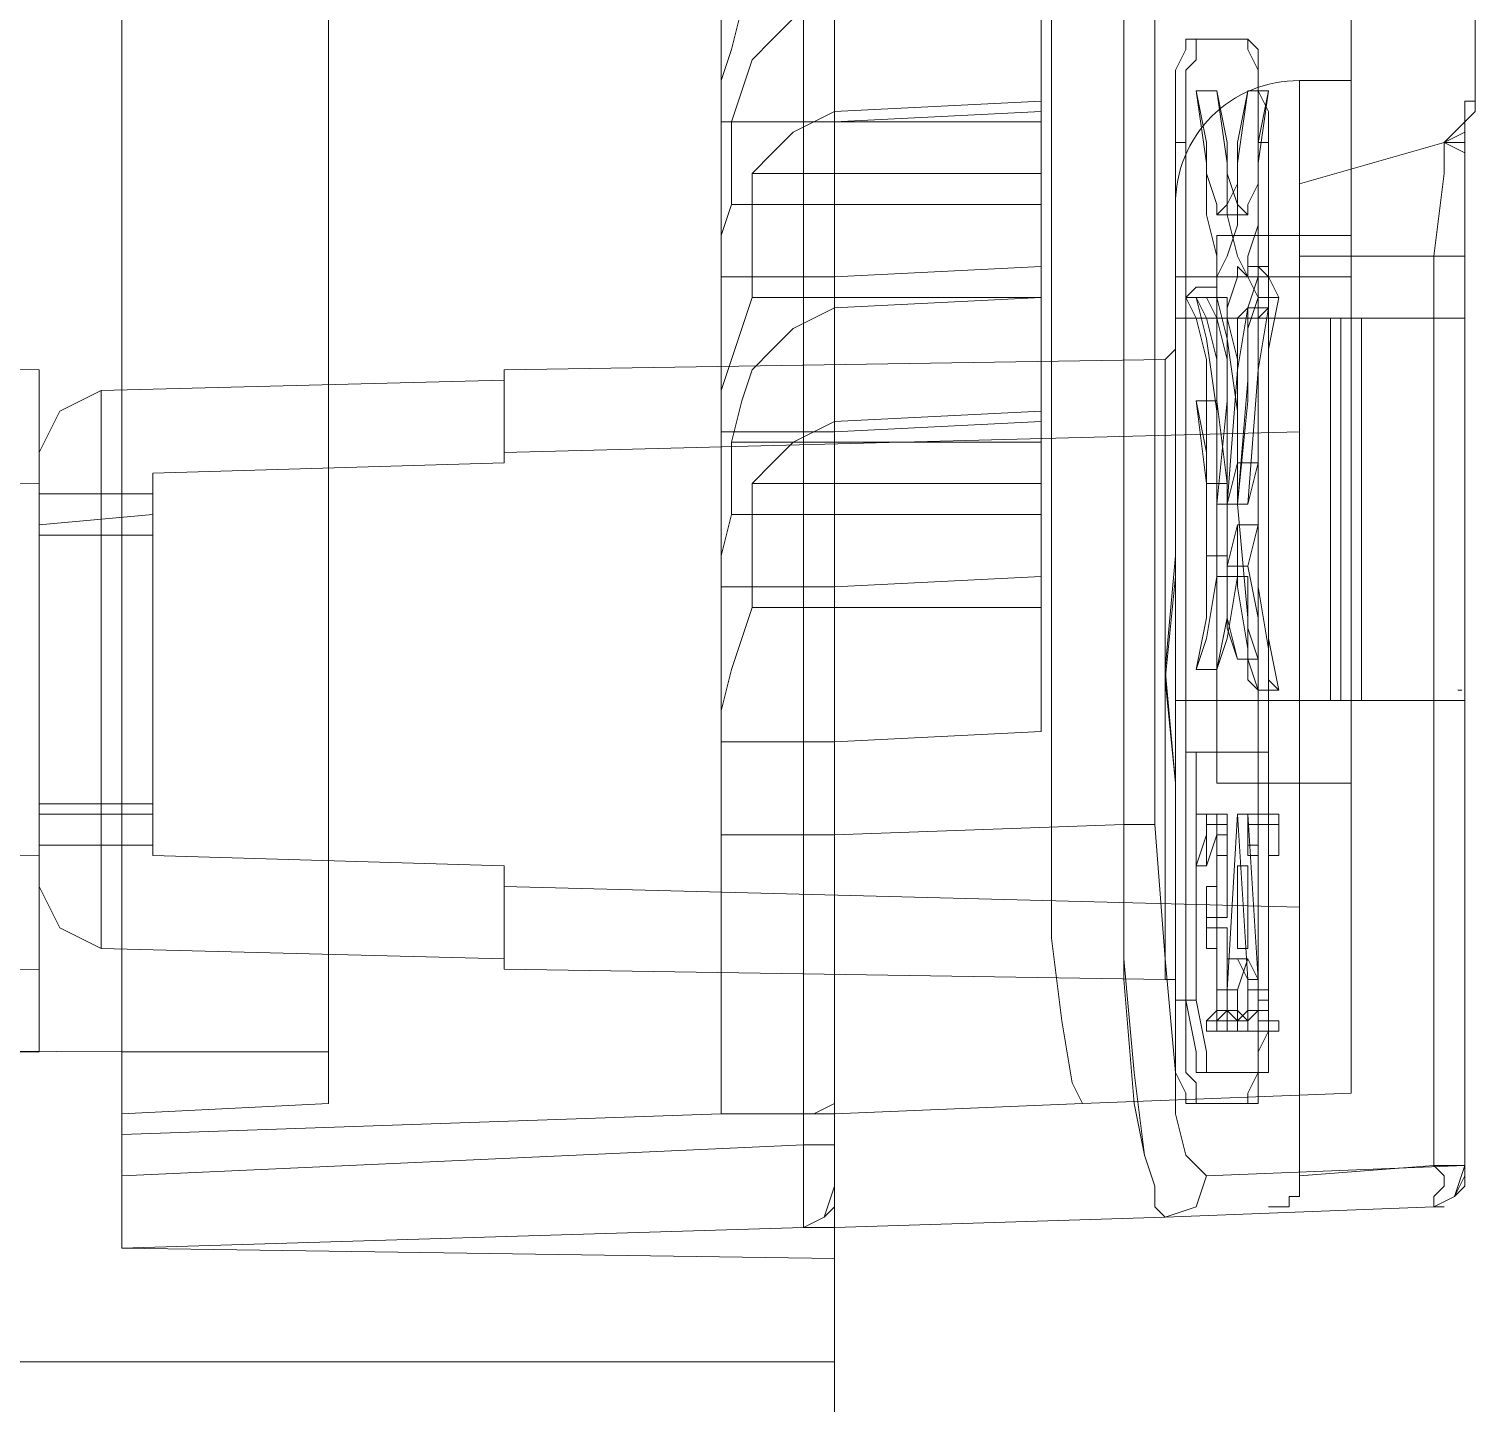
# Model space of a CAD drawing. Header units: millimetres. Extents: x 2788 to 2954, y 1337 to 1391.
# Drawn here: x 2903.5231 to 2903.6712, y 1350.3726 to 1350.5134 of the extents above; entities that cross this region are included whole.
import ezdxf

# ---------------------------------------------------------------- set-up
doc = ezdxf.new("R2010")
doc.units = ezdxf.units.MM
doc.layers.add('PDF_0', color=7, linetype='Continuous')

msp = doc.modelspace()

# ---------------------------------------------------------------- linework, layer by layer
at = {"layer": 'PDF_0', "lineweight": 15}
for points in [[(2902.927212377022, 1350.593847969757), (2902.927212377022, 1350.381115599757), (2902.927212377022, 1350.376882119757), (2902.949438147023, 1350.376882119757), (2902.949438147023, 1350.381115599757), (2902.949438147023, 1350.436150839757), (2903.522016317022, 1350.436150839757), (2903.522016317022, 1350.378998859757), (2903.522016317022, 1350.376882119757), (2903.605627547023, 1350.376882119757), (2903.605627547023, 1350.378998859757), (2903.605627547023, 1352.449170579757), (2903.605627547023, 1352.451287319757), (2903.522016317022, 1352.451287319757), (2903.522016317022, 1352.449170579757), (2903.522016317022, 1352.389901859757), (2902.949438147023, 1352.389901859757), (2902.949438147023, 1352.448112209757), (2902.949438147023, 1352.451287319757), (2902.927212377022, 1352.451287319757), (2902.927212377022, 1352.448112209757), (2902.927212377022, 1352.234321469757, 0.3159003159569899), (2902.918745417023, 1352.223208584757)], [(2902.918745417022, 1348.530555654757, 0.315900315948668), (2902.927212377022, 1348.519442769757), (2902.927212377022, 1348.305652029757), (2902.927212377022, 1348.302476919757), (2902.949438147023, 1348.302476919757), (2902.949438147023, 1348.305652029757), (2902.949438147023, 1348.361745639757), (2903.522016317022, 1348.361745639757), (2903.522016317022, 1348.303535289757), (2903.522016317022, 1348.302476919757), (2903.605627547023, 1348.302476919757), (2903.605627547023, 1348.303535289757), (2903.605627547023, 1350.374765379757), (2903.605627547023, 1350.376882119757), (2903.522016317022, 1350.376882119757), (2903.522016317022, 1350.374765379757), (2903.522016317022, 1350.315496659757), (2902.949438147023, 1350.315496659757), (2902.949438147023, 1350.372648639757), (2902.949438147023, 1350.376882119757), (2902.927212377022, 1350.376882119757), (2902.927212377022, 1350.372648639757), (2902.927212377022, 1350.159916269757, 0.3159003159497631), (2902.918745417022, 1350.148803384757)]]:
    msp.add_lwpolyline(points, format="xyb", dxfattribs=at)
for points in [[(2903.638437017023, 1352.314757589757), (2903.637378647023, 1352.314757589757), (2903.635261907023, 1352.314757589757), (2903.635261907023, 1350.431917359757), (2903.637378647023, 1350.431917359757), (2903.638437017023, 1350.431917359757)], [(2903.638437017023, 1352.314757589757), (2903.638437017023, 1350.431917359757), (2903.639495387023, 1350.418158549757), (2903.640553757023, 1350.406516479757), (2903.640553757023, 1350.402282999757), (2903.641612127023, 1350.398049519757), (2903.643728867023, 1350.395932779757), (2903.670188117023, 1350.396991149757), (2903.670188117023, 1350.444617799757), (2903.670188117023, 1350.483777489757), (2903.670188117023, 1350.490127709757), (2903.670188117023, 1350.500711409757), (2903.670188117023, 1350.503886519757), (2903.670188117023, 1350.506003259757), (2903.670188117023, 1350.503886519757), (2903.670188117023, 1350.500711409757), (2903.670188117023, 1350.490127709757), (2903.670188117023, 1350.497536299757), (2903.670188117023, 1350.500711409757), (2903.670188117023, 1350.501769779757)], [(2903.670188117023, 1350.506003259757), (2903.671246487022, 1350.506003259757), (2903.671246487022, 1350.605490039757)], [(2903.605627547023, 1350.519762069757), (2903.626794947023, 1350.520820439757), (2903.626794947023, 1350.504944889757), (2903.605627547023, 1350.503886519757)], [(2903.670188117023, 1350.503886519757), (2903.671246487022, 1350.504944889757)], [(2903.605627547023, 1350.488010969757), (2903.626794947023, 1350.489069339757), (2903.626794947023, 1350.473193789757), (2903.605627547023, 1350.472135419757)], [(2903.626794947023, 1350.485894229757), (2903.605627547023, 1350.485894229757)], [(2903.670188117023, 1350.483777489757), (2903.670188117023, 1350.444617799757)], [(2903.605627547023, 1350.456259869757), (2903.626794947023, 1350.457318239757), (2903.626794947023, 1350.441442689757), (2903.605627547023, 1350.440384319757)], [(2903.626794947023, 1350.454143129757), (2903.605627547023, 1350.454143129757)], [(2903.605627547023, 1350.390640929757), (2903.639495387023, 1350.391699299757), (2903.642670497023, 1350.392757669757), (2903.643728867023, 1350.395932779757), (2903.642670497023, 1350.396991149757), (2903.641612127023, 1350.398049519757), (2903.640553757023, 1350.402282999757), (2903.640553757023, 1350.406516479757), (2903.639495387023, 1350.418158549757), (2903.638437017023, 1350.431917359757), (2903.637378647023, 1350.431917359757), (2903.635261907023, 1350.431917359757), (2903.635261907023, 1350.418158549757), (2903.636320277023, 1350.406516479757), (2903.637378647023, 1350.398049519757), (2903.638437017023, 1350.394874409757), (2903.638437017023, 1350.392757669757)], [(2903.639495387023, 1350.391699299757), (2903.638437017023, 1350.392757669757), (2903.638437017023, 1350.394874409757), (2903.637378647023, 1350.398049519757), (2903.636320277023, 1350.403341369757), (2903.635261907023, 1350.416041809757), (2903.635261907023, 1350.431917359757), (2903.605627547023, 1350.430858989757)], [(2903.643728867023, 1350.395932779757), (2903.642670497023, 1350.392757669757), (2903.639495387023, 1350.391699299757), (2903.667013007022, 1350.392757669757), (2903.669129747022, 1350.393816039757), (2903.670188117023, 1350.396991149757)], [(2903.670188117023, 1350.395932779757), (2903.669129747022, 1350.393816039757), (2903.667013007022, 1350.392757669757), (2903.668071377023, 1350.392757669757)], [(2903.670188117023, 1350.394874409757), (2903.669129747022, 1350.393816039757)]]:
    msp.add_lwpolyline(points, dxfattribs=at)
at = {"layer": 'PDF_0', "lineweight": 0}
for points in [[(2903.658546047022, 1350.508119999757), (2903.658546047022, 1350.864790689757)], [(2903.627853317023, 1350.819280779757), (2903.627853317023, 1350.431917359757), (2903.627853317023, 1350.420275289757), (2903.628911687023, 1350.411808329757), (2903.629970057023, 1350.405458109757), (2903.631028427023, 1350.403341369757), (2903.658546047022, 1350.404399739757), (2903.658546047022, 1350.436150839757), (2903.658546047022, 1350.444617799757), (2903.657487677023, 1350.444617799757), (2903.657487677023, 1350.483777489757), (2903.658546047022, 1350.483777489757), (2903.650079087023, 1350.483777489757), (2903.653254197023, 1350.483777489757), (2903.654312567023, 1350.483777489757), (2903.656429307022, 1350.483777489757), (2903.654312567023, 1350.483777489757), (2903.653254197023, 1350.483777489757), (2903.650079087023, 1350.483777489757), (2903.647962347023, 1350.483777489757), (2903.645845607023, 1350.483777489757), (2903.644787237023, 1350.483777489757), (2903.643728867023, 1350.483777489757), (2903.642670497023, 1350.483777489757), (2903.641612127023, 1350.483777489757), (2903.640553757023, 1350.483777489757), (2903.653254197023, 1350.483777489757), (2903.667013007022, 1350.483777489757), (2903.670188117023, 1350.483777489757), (2903.667013007022, 1350.483777489757), (2903.667013007022, 1350.490127709757), (2903.653254197023, 1350.490127709757)], [(2903.553767417023, 1350.803405229757), (2903.553767417023, 1350.440384319757), (2903.553767417023, 1350.403341369757), (2903.532600017023, 1350.402282999757)], [(2903.532600017023, 1350.620307219757), (2903.532600017023, 1350.388524189757)], [(2903.593985477023, 1350.576914049757), (2903.593985477023, 1350.402282999757), (2903.532600017023, 1350.400166259757)], [(2903.602452437023, 1350.572680569757), (2903.602452437023, 1350.399107889757), (2903.602452437023, 1350.392757669757), (2903.602452437023, 1350.391699299757), (2903.602452437023, 1350.390640929757), (2903.532600017023, 1350.388524189757), (2903.605627547023, 1350.387465819757)], [(2903.605627547023, 1350.503886519757), (2903.593985477023, 1350.503886519757), (2903.593985477023, 1350.508119999757), (2903.595043847023, 1350.511295109757), (2903.596102217023, 1350.515528589757), (2903.597160587023, 1350.518703699757), (2903.597160587023, 1350.530345769757), (2903.599277327023, 1350.532462509757), (2903.601394067023, 1350.534579249757), (2903.603510807023, 1350.535637619757), (2903.605627547023, 1350.536695989757), (2903.605627547023, 1350.516586959757), (2903.626794947023, 1350.517645329757), (2903.605627547023, 1350.516586959757), (2903.603510807023, 1350.516586959757), (2903.601394067023, 1350.514470219757), (2903.599277327023, 1350.512353479757), (2903.597160587023, 1350.510236739757), (2903.596102217023, 1350.507061629757), (2903.595043847023, 1350.503886519757), (2903.626794947023, 1350.503886519757), (2903.626794947023, 1350.504944889757)], [(2903.641612127023, 1350.403341369757), (2903.641612127023, 1350.404399739757), (2903.640553757023, 1350.406516479757), (2903.640553757023, 1350.413925069757), (2903.640553757023, 1350.406516479757), (2903.641612127023, 1350.404399739757), (2903.641612127023, 1350.403341369757), (2903.647962347023, 1350.403341369757), (2903.647962347023, 1350.404399739757), (2903.649020717023, 1350.406516479757), (2903.649020717023, 1350.413925069757), (2903.649020717023, 1350.501769779757), (2903.649020717023, 1350.509178369757), (2903.647962347023, 1350.511295109757), (2903.647962347023, 1350.512353479757), (2903.649020717023, 1350.511295109757), (2903.649020717023, 1350.510236739757), (2903.649020717023, 1350.509178369757), (2903.649020717023, 1350.508119999757), (2903.649020717023, 1350.507061629757), (2903.650079087023, 1350.504944889757), (2903.650079087023, 1350.503886519757), (2903.650079087023, 1350.501769779757)], [(2903.649020717023, 1350.406516479757), (2903.650079087023, 1350.406516479757), (2903.650079087023, 1350.408633219757), (2903.650079087023, 1350.413925069757), (2903.650079087023, 1350.501769779757), (2903.649020717023, 1350.501769779757), (2903.649020717023, 1350.509178369757), (2903.647962347023, 1350.511295109757), (2903.647962347023, 1350.512353479757), (2903.641612127023, 1350.512353479757), (2903.641612127023, 1350.511295109757), (2903.640553757023, 1350.509178369757), (2903.640553757023, 1350.501769779757), (2903.640553757023, 1350.509178369757), (2903.641612127023, 1350.511295109757), (2903.641612127023, 1350.512353479757)], [(2903.641612127023, 1350.501769779757), (2903.641612127023, 1350.503886519757), (2903.641612127023, 1350.506003259757), (2903.641612127023, 1350.507061629757), (2903.641612127023, 1350.509178369757), (2903.642670497023, 1350.510236739757), (2903.642670497023, 1350.511295109757), (2903.642670497023, 1350.512353479757), (2903.647962347023, 1350.512353479757)], [(2903.642670497023, 1350.512353479757), (2903.642670497023, 1350.512353479757)], [(2903.647962347023, 1350.512353479757), (2903.647962347023, 1350.512353479757)], [(2903.650079087023, 1350.436150839757), (2903.658546047022, 1350.436150839757), (2903.658546047022, 1350.488010969757), (2903.658546047022, 1350.494361189757), (2903.658546047022, 1350.488010969757), (2903.653254197023, 1350.488010969757), (2903.653254197023, 1350.492244449757), (2903.644787237023, 1350.492244449757), (2903.650079087023, 1350.492244449757), (2903.650079087023, 1350.483777489757), (2903.649020717023, 1350.483777489757), (2903.647962347023, 1350.483777489757), (2903.646903977023, 1350.483777489757), (2903.645845607023, 1350.483777489757), (2903.644787237023, 1350.483777489757), (2903.644787237023, 1350.492244449757), (2903.644787237023, 1350.483777489757), (2903.644787237023, 1350.492244449757), (2903.650079087023, 1350.492244449757), (2903.658546047022, 1350.492244449757), (2903.658546047022, 1350.498594669757), (2903.658546047022, 1350.503886519757), (2903.658546047022, 1350.507061629757), (2903.658546047022, 1350.508119999757), (2903.658546047022, 1350.506003259757)], [(2903.658546047022, 1350.483777489757), (2903.658546047022, 1350.492244449757), (2903.658546047022, 1350.498594669757), (2903.658546047022, 1350.503886519757), (2903.658546047022, 1350.507061629757), (2903.658546047022, 1350.508119999757), (2903.653254197023, 1350.508119999757), (2903.653254197023, 1350.492244449757), (2903.651137457023, 1350.492244449757)], [(2903.658546047022, 1350.508119999757), (2903.658546047022, 1350.508119999757)], [(2903.597160587023, 1350.498594669757), (2903.599277327023, 1350.500711409757), (2903.601394067023, 1350.502828149757), (2903.603510807023, 1350.503886519757), (2903.605627547023, 1350.504944889757), (2903.626794947023, 1350.506003259757)], [(2903.642670497023, 1350.507061629757), (2903.643728867023, 1350.499653039757), (2903.643728867023, 1350.494361189757), (2903.644787237023, 1350.490127709757), (2903.644787237023, 1350.488010969757), (2903.645845607023, 1350.490127709757), (2903.646903977023, 1350.493302819757), (2903.646903977023, 1350.499653039757), (2903.647962347023, 1350.507061629757)], [(2903.644787237023, 1350.507061629757), (2903.645845607023, 1350.499653039757), (2903.645845607023, 1350.494361189757), (2903.646903977023, 1350.490127709757), (2903.647962347023, 1350.488010969757), (2903.647962347023, 1350.490127709757), (2903.649020717023, 1350.493302819757), (2903.649020717023, 1350.499653039757), (2903.650079087023, 1350.507061629757)], [(2903.671246487022, 1350.504944889757), (2903.671246487022, 1350.506003259757)], [(2903.605627547023, 1350.504944889757), (2903.605627547023, 1350.484835859757), (2903.603510807023, 1350.483777489757), (2903.601394067023, 1350.482719119757), (2903.599277327023, 1350.480602379757), (2903.597160587023, 1350.478485639757), (2903.596102217023, 1350.475310529757), (2903.595043847023, 1350.471077049757), (2903.626794947023, 1350.471077049757), (2903.626794947023, 1350.473193789757)], [(2903.595043847023, 1350.503886519757), (2903.595043847023, 1350.495419559757), (2903.626794947023, 1350.495419559757)], [(2903.626794947023, 1350.489069339757), (2903.626794947023, 1350.495419559757), (2903.626794947023, 1350.503886519757)], [(2903.670188117023, 1350.501769779757), (2903.668071377023, 1350.501769779757), (2903.670188117023, 1350.503886519757)], [(2903.640553757023, 1350.454143129757), (2903.640553757023, 1350.501769779757), (2903.641612127023, 1350.501769779757), (2903.641612127023, 1350.413925069757), (2903.640553757023, 1350.413925069757), (2903.640553757023, 1350.441442689757)], [(2903.670188117023, 1350.490127709757), (2903.670188117023, 1350.498594669757), (2903.670188117023, 1350.500711409757), (2903.668071377023, 1350.501769779757), (2903.668071377023, 1350.500711409757), (2903.668071377023, 1350.498594669757), (2903.667013007022, 1350.490127709757), (2903.669129747022, 1350.490127709757), (2903.670188117023, 1350.490127709757), (2903.669129747022, 1350.490127709757), (2903.667013007022, 1350.490127709757), (2903.668071377023, 1350.498594669757), (2903.668071377023, 1350.500711409757), (2903.668071377023, 1350.501769779757), (2903.653254197023, 1350.497536299757), (2903.653254197023, 1350.490127709757), (2903.653254197023, 1350.483777489757), (2903.653254197023, 1350.444617799757), (2903.653254197023, 1350.395932779757), (2903.667013007022, 1350.396991149757), (2903.667013007022, 1350.444617799757)], [(2903.668071377023, 1350.501769779757), (2903.668071377023, 1350.501769779757)], [(2903.668071377023, 1350.501769779757), (2903.668071377023, 1350.501769779757)], [(2903.626794947023, 1350.498594669757), (2903.597160587023, 1350.498594669757), (2903.597160587023, 1350.485894229757), (2903.605627547023, 1350.485894229757)], [(2903.605627547023, 1350.488010969757), (2903.593985477023, 1350.488010969757), (2903.593985477023, 1350.492244449757), (2903.595043847023, 1350.495419559757)], [(2903.644787237023, 1350.494361189757), (2903.647962347023, 1350.494361189757)], [(2903.658546047022, 1350.492244449757), (2903.658546047022, 1350.492244449757)], [(2903.647962347023, 1350.458376609757), (2903.649020717023, 1350.462610089757), (2903.647962347023, 1350.458376609757), (2903.645845607023, 1350.458376609757), (2903.646903977023, 1350.462610089757), (2903.646903977023, 1350.456259869757), (2903.647962347023, 1350.449909649757), (2903.647962347023, 1350.446734539757), (2903.649020717023, 1350.445676169757), (2903.651137457023, 1350.445676169757), (2903.650079087023, 1350.450968019757), (2903.650079087023, 1350.460493349757), (2903.650079087023, 1350.450968019757), (2903.651137457023, 1350.445676169757), (2903.649020717023, 1350.445676169757), (2903.647962347023, 1350.448851279757), (2903.647962347023, 1350.453084759757), (2903.646903977023, 1350.464726829757), (2903.647962347023, 1350.477427269757), (2903.647962347023, 1350.482719119757), (2903.649020717023, 1350.485894229757), (2903.647962347023, 1350.488010969757), (2903.646903977023, 1350.489069339757), (2903.646903977023, 1350.488010969757), (2903.645845607023, 1350.484835859757), (2903.645845607023, 1350.475310529757), (2903.644787237023, 1350.464726829757), (2903.644787237023, 1350.474252159757), (2903.643728867023, 1350.481660749757), (2903.642670497023, 1350.485894229757), (2903.641612127023, 1350.485894229757)], [(2903.645845607023, 1350.466843569757), (2903.645845607023, 1350.479544009757), (2903.644787237023, 1350.483777489757), (2903.643728867023, 1350.485894229757), (2903.644787237023, 1350.485894229757), (2903.645845607023, 1350.481660749757), (2903.646903977023, 1350.474252159757), (2903.646903977023, 1350.464726829757), (2903.647962347023, 1350.475310529757), (2903.647962347023, 1350.484835859757), (2903.649020717023, 1350.488010969757), (2903.649020717023, 1350.489069339757), (2903.650079087023, 1350.488010969757), (2903.651137457023, 1350.485894229757)], [(2903.650079087023, 1350.489069339757), (2903.647962347023, 1350.489069339757)], [(2903.640553757023, 1350.488010969757), (2903.640553757023, 1350.483777489757), (2903.640553757023, 1350.444617799757), (2903.653254197023, 1350.444617799757), (2903.667013007022, 1350.444617799757), (2903.668071377023, 1350.444617799757), (2903.669129747022, 1350.444617799757), (2903.670188117023, 1350.444617799757), (2903.667013007022, 1350.444617799757), (2903.659604417023, 1350.444617799757), (2903.657487677023, 1350.444617799757)], [(2903.644787237023, 1350.486952599757), (2903.642670497023, 1350.486952599757), (2903.641612127023, 1350.485894229757), (2903.642670497023, 1350.483777489757), (2903.643728867023, 1350.479544009757), (2903.643728867023, 1350.466843569757)], [(2903.647962347023, 1350.488010969757), (2903.644787237023, 1350.488010969757), (2903.653254197023, 1350.488010969757), (2903.653254197023, 1350.436150839757), (2903.653254197023, 1350.404399739757)], [(2903.605627547023, 1350.472135419757), (2903.593985477023, 1350.472135419757), (2903.593985477023, 1350.476368899757), (2903.595043847023, 1350.479544009757), (2903.596102217023, 1350.482719119757), (2903.597160587023, 1350.485894229757)], [(2903.642670497023, 1350.475310529757), (2903.643728867023, 1350.470018679757), (2903.643728867023, 1350.466843569757), (2903.643728867023, 1350.479544009757), (2903.642670497023, 1350.483777489757), (2903.641612127023, 1350.485894229757), (2903.643728867023, 1350.485894229757), (2903.644787237023, 1350.483777489757), (2903.645845607023, 1350.479544009757), (2903.645845607023, 1350.466843569757), (2903.643728867023, 1350.466843569757), (2903.643728867023, 1350.470018679757), (2903.642670497023, 1350.475310529757), (2903.643728867023, 1350.466843569757), (2903.643728867023, 1350.459434979757), (2903.645845607023, 1350.459434979757), (2903.645845607023, 1350.466843569757), (2903.644787237023, 1350.475310529757), (2903.642670497023, 1350.475310529757), (2903.643728867023, 1350.466843569757), (2903.643728867023, 1350.459434979757), (2903.643728867023, 1350.453084759757), (2903.642670497023, 1350.447792909757), (2903.643728867023, 1350.450968019757), (2903.644787237023, 1350.457318239757), (2903.645845607023, 1350.457318239757)], [(2903.644787237023, 1350.485894229757), (2903.645845607023, 1350.485894229757), (2903.645845607023, 1350.483777489757), (2903.646903977023, 1350.479544009757), (2903.646903977023, 1350.464726829757), (2903.644787237023, 1350.464726829757), (2903.644787237023, 1350.479544009757), (2903.643728867023, 1350.483777489757), (2903.642670497023, 1350.485894229757)], [(2903.649020717023, 1350.462610089757), (2903.649020717023, 1350.456259869757), (2903.650079087023, 1350.449909649757), (2903.650079087023, 1350.446734539757), (2903.651137457023, 1350.445676169757), (2903.650079087023, 1350.446734539757), (2903.650079087023, 1350.449909649757), (2903.649020717023, 1350.456259869757), (2903.649020717023, 1350.462610089757), (2903.646903977023, 1350.462610089757), (2903.646903977023, 1350.456259869757), (2903.647962347023, 1350.449909649757), (2903.647962347023, 1350.446734539757), (2903.649020717023, 1350.445676169757), (2903.647962347023, 1350.448851279757), (2903.647962347023, 1350.453084759757), (2903.646903977023, 1350.464726829757), (2903.647962347023, 1350.477427269757), (2903.647962347023, 1350.482719119757), (2903.649020717023, 1350.485894229757)], [(2903.644787237023, 1350.483777489757), (2903.644787237023, 1350.483777489757)], [(2903.644787237023, 1350.483777489757), (2903.644787237023, 1350.483777489757)], [(2903.644787237023, 1350.483777489757), (2903.644787237023, 1350.483777489757)], [(2903.644787237023, 1350.483777489757), (2903.644787237023, 1350.444617799757)], [(2903.649020717023, 1350.468960309757), (2903.649020717023, 1350.478485639757), (2903.650079087023, 1350.484835859757), (2903.649020717023, 1350.483777489757), (2903.649020717023, 1350.478485639757), (2903.647962347023, 1350.464726829757), (2903.649020717023, 1350.478485639757), (2903.649020717023, 1350.483777489757), (2903.650079087023, 1350.484835859757), (2903.647962347023, 1350.484835859757), (2903.646903977023, 1350.478485639757), (2903.646903977023, 1350.468960309757), (2903.645845607023, 1350.464726829757), (2903.646903977023, 1350.478485639757), (2903.646903977023, 1350.483777489757), (2903.647962347023, 1350.484835859757), (2903.646903977023, 1350.483777489757), (2903.646903977023, 1350.478485639757), (2903.645845607023, 1350.464726829757)], [(2903.647962347023, 1350.484835859757), (2903.646903977023, 1350.478485639757), (2903.646903977023, 1350.468960309757)], [(2903.647962347023, 1350.464726829757), (2903.649020717023, 1350.468960309757), (2903.649020717023, 1350.478485639757), (2903.650079087023, 1350.484835859757)], [(2903.656429307022, 1350.444617799757), (2903.656429307022, 1350.483777489757)], [(2903.657487677023, 1350.483777489757), (2903.659604417023, 1350.483777489757), (2903.667013007022, 1350.483777489757), (2903.667013007022, 1350.444617799757), (2903.667013007022, 1350.483777489757)], [(2903.659604417023, 1350.483777489757), (2903.659604417023, 1350.483777489757)], [(2903.659604417023, 1350.483777489757), (2903.659604417023, 1350.483777489757)], [(2903.659604417023, 1350.483777489757), (2903.659604417023, 1350.444617799757)], [(2903.667013007022, 1350.483777489757), (2903.667013007022, 1350.483777489757)], [(2903.670188117023, 1350.483777489757), (2903.670188117023, 1350.444617799757)], [(2903.639495387023, 1350.479544009757), (2903.640553757023, 1350.480602379757), (2903.640553757023, 1350.481660749757)], [(2903.319867647023, 1350.480602379757), (2903.524133057022, 1350.478485639757), (2903.524133057022, 1350.417100179757), (2903.319867647023, 1350.416041809757)], [(2903.524133057022, 1350.470018679757), (2903.526249797023, 1350.474252159757), (2903.530483277023, 1350.476368899757), (2903.571759707022, 1350.477427269757), (2903.571759707022, 1350.478485639757), (2903.639495387023, 1350.479544009757), (2903.639495387023, 1350.416041809757), (2903.571759707022, 1350.417100179757)], [(2903.571759707022, 1350.477427269757), (2903.571759707022, 1350.478485639757), (2903.571759707022, 1350.477427269757)], [(2903.535775127023, 1350.467901939757), (2903.571759707022, 1350.468960309757), (2903.535775127023, 1350.467901939757), (2903.535775127023, 1350.428742249757), (2903.571759707022, 1350.427683879757), (2903.571759707022, 1350.425567139757), (2903.653254197023, 1350.423450399757), (2903.653254197023, 1350.472135419757), (2903.571759707022, 1350.470018679757), (2903.571759707022, 1350.468960309757), (2903.571759707022, 1350.477427269757), (2903.530483277023, 1350.476368899757)], [(2903.644787237023, 1350.475310529757), (2903.645845607023, 1350.466843569757), (2903.645845607023, 1350.459434979757), (2903.645845607023, 1350.453084759757), (2903.644787237023, 1350.447792909757), (2903.645845607023, 1350.450968019757), (2903.646903977023, 1350.457318239757), (2903.644787237023, 1350.457318239757), (2903.645845607023, 1350.457318239757), (2903.645845607023, 1350.452026389757), (2903.646903977023, 1350.448851279757), (2903.645845607023, 1350.453084759757), (2903.645845607023, 1350.458376609757)], [(2903.626794947023, 1350.474252159757), (2903.605627547023, 1350.473193789757), (2903.605627547023, 1350.430858989757), (2903.605627547023, 1350.420275289757), (2903.605627547023, 1350.410749959757), (2903.605627547023, 1350.404399739757), (2903.605627547023, 1350.402282999757), (2903.631028427023, 1350.403341369757), (2903.629970057023, 1350.405458109757), (2903.628911687023, 1350.411808329757), (2903.627853317023, 1350.420275289757), (2903.627853317023, 1350.431917359757)], [(2903.605627547023, 1350.473193789757), (2903.603510807023, 1350.472135419757), (2903.601394067023, 1350.471077049757), (2903.599277327023, 1350.468960309757), (2903.597160587023, 1350.466843569757), (2903.597160587023, 1350.454143129757), (2903.596102217023, 1350.450968019757), (2903.595043847023, 1350.447792909757), (2903.593985477023, 1350.443559429757), (2903.593985477023, 1350.440384319757), (2903.605627547023, 1350.440384319757)], [(2903.595043847023, 1350.471077049757), (2903.595043847023, 1350.463668459757), (2903.626794947023, 1350.463668459757), (2903.626794947023, 1350.471077049757)], [(2903.524133057022, 1350.466843569757), (2903.420412797022, 1350.465785199757), (2903.420412797022, 1350.429800619757), (2903.524133057022, 1350.428742249757)], [(2903.626794947023, 1350.466843569757), (2903.597160587023, 1350.466843569757)], [(2903.535775127023, 1350.463668459757), (2903.535775127023, 1350.465785199757), (2903.524133057022, 1350.465785199757), (2903.524133057022, 1350.462610089757)], [(2903.644787237023, 1350.464726829757), (2903.644787237023, 1350.464726829757)], [(2903.644787237023, 1350.464726829757), (2903.644787237023, 1350.464726829757)], [(2903.644787237023, 1350.464726829757), (2903.644787237023, 1350.464726829757)], [(2903.644787237023, 1350.464726829757), (2903.646903977023, 1350.464726829757)], [(2903.646903977023, 1350.464726829757), (2903.646903977023, 1350.464726829757)], [(2903.646903977023, 1350.464726829757), (2903.646903977023, 1350.464726829757)], [(2903.605627547023, 1350.456259869757), (2903.593985477023, 1350.456259869757), (2903.593985477023, 1350.459434979757), (2903.595043847023, 1350.463668459757)], [(2903.626794947023, 1350.457318239757), (2903.626794947023, 1350.463668459757)], [(2903.646903977023, 1350.448851279757), (2903.645845607023, 1350.453084759757), (2903.645845607023, 1350.458376609757), (2903.646903977023, 1350.462610089757)], [(2903.640553757023, 1350.457318239757), (2903.639495387023, 1350.446734539757), (2903.640553757023, 1350.436150839757), (2903.639495387023, 1350.447792909757), (2903.640553757023, 1350.459434979757)], [(2903.645845607023, 1350.459434979757), (2903.645845607023, 1350.453084759757), (2903.644787237023, 1350.447792909757), (2903.642670497023, 1350.447792909757), (2903.643728867023, 1350.450968019757), (2903.644787237023, 1350.457318239757), (2903.646903977023, 1350.457318239757), (2903.645845607023, 1350.450968019757), (2903.644787237023, 1350.447792909757)], [(2903.643728867023, 1350.459434979757), (2903.643728867023, 1350.453084759757), (2903.642670497023, 1350.447792909757)], [(2903.649020717023, 1350.448851279757), (2903.649020717023, 1350.453084759757), (2903.647962347023, 1350.458376609757), (2903.649020717023, 1350.453084759757), (2903.649020717023, 1350.448851279757), (2903.647962347023, 1350.452026389757), (2903.647962347023, 1350.457318239757)], [(2903.605627547023, 1350.454143129757), (2903.597160587023, 1350.454143129757)], [(2903.644787237023, 1350.444617799757), (2903.643728867023, 1350.444617799757), (2903.642670497023, 1350.444617799757), (2903.641612127023, 1350.444617799757), (2903.640553757023, 1350.444617799757)], [(2903.640553757023, 1350.444617799757), (2903.640553757023, 1350.404399739757)], [(2903.644787237023, 1350.444617799757), (2903.644787237023, 1350.444617799757)], [(2903.644787237023, 1350.444617799757), (2903.644787237023, 1350.444617799757)], [(2903.644787237023, 1350.444617799757), (2903.644787237023, 1350.444617799757)], [(2903.644787237023, 1350.436150839757), (2903.644787237023, 1350.444617799757)], [(2903.644787237023, 1350.436150839757), (2903.644787237023, 1350.444617799757)], [(2903.644787237023, 1350.444617799757), (2903.644787237023, 1350.436150839757)], [(2903.650079087023, 1350.444617799757), (2903.658546047022, 1350.444617799757)], [(2903.659604417023, 1350.444617799757), (2903.659604417023, 1350.444617799757)], [(2903.659604417023, 1350.444617799757), (2903.659604417023, 1350.444617799757)], [(2903.667013007022, 1350.444617799757), (2903.667013007022, 1350.444617799757)], [(2903.647962347023, 1350.403341369757), (2903.649020717023, 1350.403341369757), (2903.649020717023, 1350.404399739757), (2903.649020717023, 1350.405458109757), (2903.649020717023, 1350.407574849757), (2903.649020717023, 1350.408633219757), (2903.650079087023, 1350.410749959757), (2903.650079087023, 1350.411808329757), (2903.650079087023, 1350.413925069757), (2903.649020717023, 1350.413925069757), (2903.649020717023, 1350.408633219757), (2903.649020717023, 1350.406516479757), (2903.645845607023, 1350.406516479757), (2903.642670497023, 1350.406516479757), (2903.643728867023, 1350.406516479757), (2903.643728867023, 1350.408633219757), (2903.642670497023, 1350.413925069757), (2903.641612127023, 1350.413925069757), (2903.641612127023, 1350.411808329757), (2903.641612127023, 1350.409691589757), (2903.641612127023, 1350.407574849757), (2903.641612127023, 1350.406516479757), (2903.642670497023, 1350.405458109757), (2903.642670497023, 1350.404399739757), (2903.642670497023, 1350.403341369757), (2903.647962347023, 1350.403341369757), (2903.647962347023, 1350.404399739757), (2903.649020717023, 1350.406516479757), (2903.649020717023, 1350.413925069757), (2903.649020717023, 1350.439325949757)], [(2903.650079087023, 1350.439325949757), (2903.649020717023, 1350.439325949757), (2903.644787237023, 1350.439325949757), (2903.641612127023, 1350.439325949757), (2903.644787237023, 1350.439325949757), (2903.645845607023, 1350.439325949757), (2903.646903977023, 1350.439325949757)], [(2903.642670497023, 1350.439325949757), (2903.641612127023, 1350.439325949757), (2903.641612127023, 1350.413925069757), (2903.642670497023, 1350.408633219757), (2903.642670497023, 1350.406516479757), (2903.642670497023, 1350.408633219757), (2903.641612127023, 1350.413925069757)], [(2903.658546047022, 1350.436150839757), (2903.658546047022, 1350.436150839757)], [(2903.535775127023, 1350.432975729757), (2903.535775127023, 1350.429800619757), (2903.524133057022, 1350.429800619757), (2903.524133057022, 1350.432975729757)], [(2903.642670497023, 1350.432975729757), (2903.642670497023, 1350.427683879757)], [(2903.644787237023, 1350.432975729757), (2903.643728867023, 1350.432975729757), (2903.642670497023, 1350.432975729757)], [(2903.643728867023, 1350.431917359757), (2903.643728867023, 1350.430858989757), (2903.642670497023, 1350.427683879757), (2903.643728867023, 1350.430858989757), (2903.643728867023, 1350.431917359757), (2903.644787237023, 1350.431917359757), (2903.643728867023, 1350.431917359757), (2903.644787237023, 1350.431917359757), (2903.644787237023, 1350.430858989757), (2903.645845607023, 1350.430858989757), (2903.645845607023, 1350.431917359757), (2903.644787237023, 1350.431917359757), (2903.645845607023, 1350.431917359757), (2903.645845607023, 1350.422392029757)], [(2903.645845607023, 1350.414983439757), (2903.645845607023, 1350.418158549757), (2903.646903977023, 1350.418158549757), (2903.647962347023, 1350.416041809757), (2903.647962347023, 1350.414983439757), (2903.647962347023, 1350.412866699757), (2903.647962347023, 1350.416041809757), (2903.646903977023, 1350.432975729757), (2903.645845607023, 1350.414983439757), (2903.646903977023, 1350.432975729757), (2903.647962347023, 1350.416041809757), (2903.649020717023, 1350.416041809757), (2903.649020717023, 1350.412866699757), (2903.649020717023, 1350.414983439757), (2903.649020717023, 1350.416041809757), (2903.647962347023, 1350.418158549757), (2903.646903977023, 1350.414983439757), (2903.645845607023, 1350.414983439757), (2903.645845607023, 1350.412866699757), (2903.644787237023, 1350.411808329757), (2903.644787237023, 1350.412866699757), (2903.643728867023, 1350.411808329757), (2903.644787237023, 1350.411808329757), (2903.645845607023, 1350.411808329757), (2903.645845607023, 1350.412866699757), (2903.646903977023, 1350.411808329757), (2903.647962347023, 1350.412866699757), (2903.647962347023, 1350.411808329757), (2903.647962347023, 1350.410749959757), (2903.646903977023, 1350.410749959757), (2903.646903977023, 1350.411808329757), (2903.645845607023, 1350.411808329757), (2903.645845607023, 1350.412866699757), (2903.645845607023, 1350.414983439757), (2903.645845607023, 1350.412866699757), (2903.645845607023, 1350.414983439757), (2903.645845607023, 1350.412866699757), (2903.645845607023, 1350.414983439757), (2903.645845607023, 1350.412866699757), (2903.646903977023, 1350.412866699757), (2903.647962347023, 1350.411808329757), (2903.647962347023, 1350.410749959757), (2903.646903977023, 1350.410749959757), (2903.645845607023, 1350.410749959757), (2903.645845607023, 1350.411808329757), (2903.645845607023, 1350.412866699757), (2903.645845607023, 1350.414983439757), (2903.644787237023, 1350.414983439757), (2903.644787237023, 1350.412866699757), (2903.645845607023, 1350.412866699757), (2903.644787237023, 1350.412866699757), (2903.644787237023, 1350.414983439757)], [(2903.643728867023, 1350.432975729757), (2903.643728867023, 1350.427683879757)], [(2903.643728867023, 1350.432975729757), (2903.644787237023, 1350.432975729757)], [(2903.644787237023, 1350.421333659757), (2903.643728867023, 1350.421333659757), (2903.644787237023, 1350.421333659757), (2903.644787237023, 1350.414983439757), (2903.644787237023, 1350.412866699757), (2903.643728867023, 1350.411808329757), (2903.643728867023, 1350.410749959757), (2903.644787237023, 1350.410749959757), (2903.644787237023, 1350.411808329757), (2903.644787237023, 1350.412866699757), (2903.644787237023, 1350.414983439757), (2903.644787237023, 1350.428742249757), (2903.644787237023, 1350.430858989757), (2903.644787237023, 1350.431917359757), (2903.644787237023, 1350.422392029757), (2903.645845607023, 1350.422392029757), (2903.644787237023, 1350.422392029757), (2903.643728867023, 1350.422392029757), (2903.644787237023, 1350.422392029757), (2903.643728867023, 1350.422392029757), (2903.643728867023, 1350.423450399757), (2903.643728867023, 1350.425567139757), (2903.643728867023, 1350.419216919757), (2903.643728867023, 1350.421333659757), (2903.643728867023, 1350.419216919757), (2903.644787237023, 1350.419216919757), (2903.644787237023, 1350.425567139757), (2903.643728867023, 1350.425567139757), (2903.643728867023, 1350.423450399757), (2903.643728867023, 1350.422392029757)], [(2903.643728867023, 1350.431917359757), (2903.643728867023, 1350.431917359757)], [(2903.643728867023, 1350.427683879757), (2903.644787237023, 1350.430858989757), (2903.644787237023, 1350.431917359757)], [(2903.643728867023, 1350.427683879757), (2903.644787237023, 1350.430858989757), (2903.644787237023, 1350.431917359757)], [(2903.644787237023, 1350.432975729757), (2903.644787237023, 1350.431917359757), (2903.645845607023, 1350.431917359757), (2903.645845607023, 1350.432975729757)], [(2903.644787237023, 1350.411808329757), (2903.645845607023, 1350.412866699757), (2903.646903977023, 1350.411808329757), (2903.647962347023, 1350.411808329757), (2903.649020717023, 1350.412866699757), (2903.649020717023, 1350.411808329757), (2903.649020717023, 1350.412866699757), (2903.649020717023, 1350.414983439757), (2903.649020717023, 1350.431917359757), (2903.649020717023, 1350.414983439757), (2903.649020717023, 1350.412866699757), (2903.647962347023, 1350.411808329757), (2903.647962347023, 1350.410749959757), (2903.646903977023, 1350.410749959757), (2903.645845607023, 1350.410749959757)], [(2903.644787237023, 1350.431917359757), (2903.644787237023, 1350.431917359757)], [(2903.644787237023, 1350.431917359757), (2903.644787237023, 1350.431917359757)], [(2903.644787237023, 1350.431917359757), (2903.644787237023, 1350.431917359757)], [(2903.644787237023, 1350.430858989757), (2903.644787237023, 1350.428742249757), (2903.645845607023, 1350.428742249757), (2903.645845607023, 1350.430858989757), (2903.645845607023, 1350.431917359757)], [(2903.644787237023, 1350.431917359757), (2903.644787237023, 1350.431917359757)], [(2903.645845607023, 1350.431917359757), (2903.645845607023, 1350.431917359757)], [(2903.645845607023, 1350.431917359757), (2903.645845607023, 1350.431917359757)], [(2903.645845607023, 1350.431917359757), (2903.645845607023, 1350.431917359757)], [(2903.645845607023, 1350.431917359757), (2903.645845607023, 1350.431917359757)], [(2903.650079087023, 1350.414983439757), (2903.650079087023, 1350.431917359757), (2903.650079087023, 1350.414983439757), (2903.650079087023, 1350.412866699757), (2903.650079087023, 1350.411808329757), (2903.649020717023, 1350.411808329757), (2903.649020717023, 1350.412866699757), (2903.647962347023, 1350.412866699757), (2903.647962347023, 1350.416041809757), (2903.649020717023, 1350.416041809757), (2903.647962347023, 1350.432975729757), (2903.646903977023, 1350.432975729757), (2903.647962347023, 1350.432975729757), (2903.646903977023, 1350.432975729757), (2903.647962347023, 1350.432975729757), (2903.649020717023, 1350.416041809757)], [(2903.646903977023, 1350.432975729757), (2903.646903977023, 1350.432975729757)], [(2903.647962347023, 1350.432975729757), (2903.647962347023, 1350.432975729757)], [(2903.650079087023, 1350.432975729757), (2903.649020717023, 1350.432975729757), (2903.647962347023, 1350.432975729757), (2903.649020717023, 1350.432975729757), (2903.650079087023, 1350.432975729757), (2903.651137457023, 1350.432975729757), (2903.650079087023, 1350.432975729757), (2903.650079087023, 1350.428742249757), (2903.650079087023, 1350.431917359757), (2903.650079087023, 1350.428742249757), (2903.651137457023, 1350.428742249757), (2903.651137457023, 1350.432975729757)], [(2903.651137457023, 1350.431917359757), (2903.650079087023, 1350.431917359757), (2903.651137457023, 1350.431917359757), (2903.651137457023, 1350.428742249757), (2903.651137457023, 1350.431917359757), (2903.650079087023, 1350.431917359757), (2903.649020717023, 1350.431917359757), (2903.647962347023, 1350.431917359757), (2903.647962347023, 1350.429800619757), (2903.647962347023, 1350.428742249757), (2903.647962347023, 1350.432975729757), (2903.649020717023, 1350.432975729757), (2903.649020717023, 1350.428742249757), (2903.649020717023, 1350.429800619757), (2903.649020717023, 1350.428742249757), (2903.647962347023, 1350.428742249757), (2903.647962347023, 1350.429800619757), (2903.649020717023, 1350.429800619757)], [(2903.647962347023, 1350.429800619757), (2903.647962347023, 1350.431917359757), (2903.649020717023, 1350.431917359757)], [(2903.649020717023, 1350.431917359757), (2903.649020717023, 1350.431917359757)], [(2903.649020717023, 1350.431917359757), (2903.649020717023, 1350.431917359757)], [(2903.649020717023, 1350.431917359757), (2903.649020717023, 1350.431917359757)], [(2903.649020717023, 1350.431917359757), (2903.649020717023, 1350.431917359757)], [(2903.650079087023, 1350.431917359757), (2903.650079087023, 1350.431917359757)], [(2903.650079087023, 1350.431917359757), (2903.650079087023, 1350.431917359757)], [(2903.603510807023, 1350.402282999757), (2903.605627547023, 1350.403341369757), (2903.605627547023, 1350.406516479757), (2903.605627547023, 1350.412866699757), (2903.605627547023, 1350.421333659757), (2903.605627547023, 1350.430858989757), (2903.597160587023, 1350.430858989757), (2903.595043847023, 1350.430858989757), (2903.593985477023, 1350.430858989757)], [(2903.605627547023, 1350.430858989757), (2903.605627547023, 1350.430858989757)], [(2903.645845607023, 1350.428742249757), (2903.645845607023, 1350.430858989757)], [(2903.530483277023, 1350.419216919757), (2903.571759707022, 1350.418158549757), (2903.571759707022, 1350.427683879757), (2903.535775127023, 1350.428742249757)], [(2903.642670497023, 1350.427683879757), (2903.642670497023, 1350.427683879757)], [(2903.643728867023, 1350.427683879757), (2903.642670497023, 1350.427683879757)], [(2903.642670497023, 1350.427683879757), (2903.642670497023, 1350.427683879757)], [(2903.643728867023, 1350.427683879757), (2903.643728867023, 1350.427683879757)], [(2903.647962347023, 1350.419216919757), (2903.646903977023, 1350.419216919757), (2903.646903977023, 1350.427683879757), (2903.647962347023, 1350.427683879757)], [(2903.646903977023, 1350.419216919757), (2903.646903977023, 1350.427683879757)], [(2903.647962347023, 1350.428742249757), (2903.647962347023, 1350.428742249757)], [(2903.647962347023, 1350.428742249757), (2903.647962347023, 1350.428742249757)], [(2903.647962347023, 1350.428742249757), (2903.647962347023, 1350.428742249757)], [(2903.649020717023, 1350.428742249757), (2903.649020717023, 1350.428742249757)], [(2903.650079087023, 1350.428742249757), (2903.650079087023, 1350.428742249757)], [(2903.650079087023, 1350.428742249757), (2903.650079087023, 1350.428742249757)], [(2903.651137457023, 1350.428742249757), (2903.651137457023, 1350.428742249757)], [(2903.651137457023, 1350.428742249757), (2903.651137457023, 1350.428742249757)], [(2903.524133057022, 1350.425567139757), (2903.526249797023, 1350.421333659757), (2903.530483277023, 1350.419216919757), (2903.571759707022, 1350.418158549757), (2903.571759707022, 1350.417100179757), (2903.571759707022, 1350.418158549757)], [(2903.643728867023, 1350.425567139757), (2903.643728867023, 1350.425567139757)], [(2903.643728867023, 1350.425567139757), (2903.643728867023, 1350.425567139757)], [(2903.644787237023, 1350.425567139757), (2903.644787237023, 1350.425567139757)], [(2903.644787237023, 1350.425567139757), (2903.644787237023, 1350.425567139757)], [(2903.643728867023, 1350.422392029757), (2903.643728867023, 1350.422392029757)], [(2903.643728867023, 1350.421333659757), (2903.643728867023, 1350.421333659757)], [(2903.645845607023, 1350.418158549757), (2903.646903977023, 1350.418158549757), (2903.645845607023, 1350.418158549757), (2903.645845607023, 1350.414983439757), (2903.645845607023, 1350.421333659757), (2903.644787237023, 1350.421333659757), (2903.645845607023, 1350.421333659757)], [(2903.643728867023, 1350.419216919757), (2903.643728867023, 1350.419216919757)], [(2903.643728867023, 1350.419216919757), (2903.643728867023, 1350.419216919757)], [(2903.643728867023, 1350.419216919757), (2903.643728867023, 1350.419216919757)], [(2903.644787237023, 1350.419216919757), (2903.644787237023, 1350.419216919757)], [(2903.646903977023, 1350.419216919757), (2903.646903977023, 1350.419216919757)], [(2903.646903977023, 1350.419216919757), (2903.646903977023, 1350.419216919757)], [(2903.647962347023, 1350.419216919757), (2903.647962347023, 1350.419216919757)], [(2903.524133057022, 1350.417100179757), (2903.524133057022, 1350.408633219757), (2903.508257507023, 1350.408633219757)], [(2903.646903977023, 1350.414983439757), (2903.646903977023, 1350.412866699757), (2903.646903977023, 1350.411808329757), (2903.646903977023, 1350.410749959757), (2903.646903977023, 1350.411808329757), (2903.646903977023, 1350.412866699757), (2903.646903977023, 1350.414983439757), (2903.646903977023, 1350.412866699757), (2903.646903977023, 1350.414983439757), (2903.647962347023, 1350.418158549757), (2903.646903977023, 1350.418158549757), (2903.647962347023, 1350.416041809757), (2903.647962347023, 1350.414983439757), (2903.647962347023, 1350.412866699757), (2903.646903977023, 1350.411808329757), (2903.647962347023, 1350.411808329757), (2903.647962347023, 1350.412866699757), (2903.649020717023, 1350.412866699757), (2903.649020717023, 1350.414983439757), (2903.650079087023, 1350.414983439757), (2903.650079087023, 1350.412866699757), (2903.650079087023, 1350.411808329757), (2903.651137457023, 1350.411808329757), (2903.650079087023, 1350.411808329757), (2903.650079087023, 1350.410749959757), (2903.651137457023, 1350.410749959757), (2903.651137457023, 1350.411808329757)], [(2903.646903977023, 1350.418158549757), (2903.646903977023, 1350.418158549757)], [(2903.647962347023, 1350.418158549757), (2903.647962347023, 1350.418158549757)], [(2903.647962347023, 1350.418158549757), (2903.647962347023, 1350.418158549757)], [(2903.647962347023, 1350.418158549757), (2903.649020717023, 1350.416041809757), (2903.649020717023, 1350.414983439757), (2903.647962347023, 1350.414983439757)], [(2903.640553757023, 1350.413925069757), (2903.640553757023, 1350.414983439757), (2903.640553757023, 1350.416041809757), (2903.639495387023, 1350.416041809757)], [(2903.643728867023, 1350.410749959757), (2903.644787237023, 1350.410749959757), (2903.645845607023, 1350.410749959757), (2903.646903977023, 1350.410749959757), (2903.647962347023, 1350.410749959757), (2903.649020717023, 1350.410749959757), (2903.649020717023, 1350.411808329757), (2903.649020717023, 1350.412866699757), (2903.650079087023, 1350.412866699757), (2903.650079087023, 1350.414983439757), (2903.650079087023, 1350.412866699757)], [(2903.644787237023, 1350.414983439757), (2903.644787237023, 1350.414983439757)], [(2903.649020717023, 1350.414983439757), (2903.649020717023, 1350.414983439757)], [(2903.646903977023, 1350.406516479757), (2903.645845607023, 1350.406516479757), (2903.649020717023, 1350.406516479757), (2903.649020717023, 1350.408633219757), (2903.649020717023, 1350.413925069757)], [(2903.645845607023, 1350.411808329757), (2903.645845607023, 1350.412866699757)], [(2903.650079087023, 1350.413925069757), (2903.650079087023, 1350.413925069757)], [(2903.643728867023, 1350.411808329757), (2903.643728867023, 1350.411808329757)], [(2903.643728867023, 1350.411808329757), (2903.643728867023, 1350.411808329757)], [(2903.643728867023, 1350.411808329757), (2903.643728867023, 1350.411808329757)], [(2903.643728867023, 1350.411808329757), (2903.643728867023, 1350.411808329757)], [(2903.644787237023, 1350.411808329757), (2903.644787237023, 1350.411808329757)], [(2903.644787237023, 1350.411808329757), (2903.644787237023, 1350.411808329757)], [(2903.644787237023, 1350.411808329757), (2903.644787237023, 1350.411808329757)], [(2903.644787237023, 1350.411808329757), (2903.644787237023, 1350.411808329757)], [(2903.644787237023, 1350.411808329757), (2903.644787237023, 1350.411808329757)], [(2903.645845607023, 1350.411808329757), (2903.645845607023, 1350.411808329757)], [(2903.646903977023, 1350.411808329757), (2903.646903977023, 1350.411808329757)], [(2903.649020717023, 1350.411808329757), (2903.649020717023, 1350.411808329757)], [(2903.649020717023, 1350.411808329757), (2903.649020717023, 1350.411808329757)], [(2903.649020717023, 1350.411808329757), (2903.649020717023, 1350.411808329757)], [(2903.650079087023, 1350.411808329757), (2903.650079087023, 1350.411808329757)], [(2903.324101127023, 1350.409691589757), (2903.532600017023, 1350.408633219757), (2903.553767417023, 1350.408633219757)], [(2903.643728867023, 1350.410749959757), (2903.643728867023, 1350.410749959757)], [(2903.644787237023, 1350.410749959757), (2903.644787237023, 1350.410749959757)], [(2903.646903977023, 1350.410749959757), (2903.646903977023, 1350.410749959757)], [(2903.649020717023, 1350.410749959757), (2903.649020717023, 1350.410749959757)], [(2903.649020717023, 1350.410749959757), (2903.650079087023, 1350.410749959757)], [(2903.650079087023, 1350.410749959757), (2903.650079087023, 1350.410749959757)], [(2903.649020717023, 1350.406516479757), (2903.649020717023, 1350.406516479757)], [(2903.598218957023, 1350.402282999757), (2903.605627547023, 1350.402282999757), (2903.598218957023, 1350.402282999757), (2903.595043847023, 1350.402282999757), (2903.593985477023, 1350.402282999757), (2903.595043847023, 1350.402282999757), (2903.598218957023, 1350.402282999757), (2903.605627547023, 1350.402282999757)], [(2903.642670497023, 1350.403341369757), (2903.642670497023, 1350.403341369757)], [(2903.647962347023, 1350.403341369757), (2903.647962347023, 1350.403341369757)], [(2903.605627547023, 1350.399107889757), (2903.604569177023, 1350.399107889757), (2903.602452437023, 1350.399107889757), (2903.604569177023, 1350.399107889757), (2903.605627547023, 1350.399107889757), (2903.604569177023, 1350.399107889757), (2903.602452437023, 1350.399107889757), (2903.532600017023, 1350.395932779757)], [(2903.602452437023, 1350.399107889757), (2903.602452437023, 1350.393816039757), (2903.602452437023, 1350.390640929757), (2903.604569177023, 1350.391699299757), (2903.605627547023, 1350.392757669757), (2903.604569177023, 1350.391699299757), (2903.602452437023, 1350.390640929757)], [(2903.667013007022, 1350.392757669757), (2903.667013007022, 1350.393816039757), (2903.668071377023, 1350.394874409757), (2903.668071377023, 1350.395932779757), (2903.667013007022, 1350.396991149757), (2903.670188117023, 1350.396991149757), (2903.670188117023, 1350.395932779757)], [(2903.670188117023, 1350.396991149757), (2903.670188117023, 1350.394874409757)], [(2903.605627547023, 1350.394874409757), (2903.604569177023, 1350.391699299757), (2903.602452437023, 1350.390640929757), (2903.605627547023, 1350.390640929757)], [(2903.650079087023, 1350.392757669757), (2903.651137457023, 1350.392757669757), (2903.652195827023, 1350.392757669757), (2903.652195827023, 1350.393816039757), (2903.653254197023, 1350.393816039757), (2903.653254197023, 1350.394874409757), (2903.653254197023, 1350.395932779757)], [(2903.653254197023, 1350.395932779757), (2903.653254197023, 1350.395932779757)], [(2903.653254197023, 1350.395932779757), (2903.653254197023, 1350.395932779757)], [(2903.638437017023, 1350.392757669757), (2903.639495387023, 1350.391699299757)], [(2903.602452437023, 1350.390640929757), (2903.602452437023, 1350.390640929757)], [(2903.532600017023, 1350.388524189757), (2903.532600017023, 1350.388524189757)]]:
    msp.add_lwpolyline(points, dxfattribs=at)
msp.add_lwpolyline([(2903.653254197023, 1350.508119999757, 0.4191446324163133), (2903.640553757023, 1350.495419559757), (2903.640553757023, 1350.488010969757), (2903.644787237023, 1350.488010969757)], format="xyb", dxfattribs=at)
for points in [[(2903.642670497023, 1350.507061629757), (2903.644787237023, 1350.507061629757), (2903.645845607023, 1350.501769779757), (2903.645845607023, 1350.498594669757), (2903.646903977023, 1350.495419559757), (2903.647962347023, 1350.494361189757), (2903.647962347023, 1350.495419559757), (2903.649020717023, 1350.497536299757), (2903.649020717023, 1350.501769779757), (2903.650079087023, 1350.507061629757), (2903.647962347023, 1350.507061629757), (2903.646903977023, 1350.501769779757), (2903.646903977023, 1350.497536299757), (2903.645845607023, 1350.495419559757), (2903.644787237023, 1350.494361189757), (2903.644787237023, 1350.495419559757), (2903.643728867023, 1350.498594669757), (2903.643728867023, 1350.501769779757)], [(2903.647962347023, 1350.507061629757), (2903.646903977023, 1350.501769779757), (2903.646903977023, 1350.497536299757), (2903.645845607023, 1350.495419559757), (2903.644787237023, 1350.494361189757), (2903.644787237023, 1350.495419559757), (2903.643728867023, 1350.498594669757), (2903.643728867023, 1350.501769779757), (2903.642670497023, 1350.507061629757), (2903.643728867023, 1350.499653039757), (2903.643728867023, 1350.494361189757), (2903.644787237023, 1350.490127709757), (2903.644787237023, 1350.488010969757), (2903.645845607023, 1350.490127709757), (2903.646903977023, 1350.493302819757), (2903.646903977023, 1350.499653039757)], [(2903.644787237023, 1350.507061629757), (2903.645845607023, 1350.499653039757), (2903.645845607023, 1350.494361189757), (2903.646903977023, 1350.490127709757), (2903.647962347023, 1350.488010969757), (2903.647962347023, 1350.490127709757), (2903.649020717023, 1350.493302819757), (2903.649020717023, 1350.499653039757), (2903.650079087023, 1350.507061629757), (2903.649020717023, 1350.501769779757), (2903.649020717023, 1350.497536299757), (2903.647962347023, 1350.495419559757), (2903.647962347023, 1350.494361189757), (2903.646903977023, 1350.495419559757), (2903.645845607023, 1350.498594669757), (2903.645845607023, 1350.501769779757)], [(2903.670188117023, 1350.506003259757), (2903.670188117023, 1350.502828149757), (2903.668071377023, 1350.501769779757), (2903.670188117023, 1350.502828149757)], [(2903.668071377023, 1350.501769779757), (2903.670188117023, 1350.502828149757), (2903.670188117023, 1350.506003259757), (2903.670188117023, 1350.502828149757)], [(2903.644787237023, 1350.464726829757), (2903.645845607023, 1350.475310529757), (2903.645845607023, 1350.484835859757), (2903.646903977023, 1350.488010969757), (2903.646903977023, 1350.489069339757), (2903.647962347023, 1350.488010969757), (2903.649020717023, 1350.485894229757), (2903.651137457023, 1350.485894229757), (2903.650079087023, 1350.488010969757), (2903.649020717023, 1350.489069339757), (2903.649020717023, 1350.488010969757), (2903.647962347023, 1350.484835859757), (2903.647962347023, 1350.475310529757), (2903.646903977023, 1350.464726829757)], [(2903.605627547023, 1350.484835859757), (2903.626794947023, 1350.485894229757)], [(2903.650079087023, 1350.472135419757), (2903.650079087023, 1350.480602379757), (2903.651137457023, 1350.485894229757), (2903.650079087023, 1350.480602379757)], [(2903.650079087023, 1350.483777489757), (2903.647962347023, 1350.483777489757), (2903.645845607023, 1350.483777489757), (2903.644787237023, 1350.483777489757), (2903.645845607023, 1350.483777489757), (2903.647962347023, 1350.483777489757), (2903.650079087023, 1350.483777489757), (2903.653254197023, 1350.483777489757), (2903.654312567023, 1350.483777489757), (2903.656429307022, 1350.483777489757), (2903.654312567023, 1350.483777489757), (2903.653254197023, 1350.483777489757)], [(2903.524133057022, 1350.425567139757), (2903.526249797023, 1350.421333659757), (2903.530483277023, 1350.419216919757), (2903.530483277023, 1350.476368899757), (2903.526249797023, 1350.474252159757), (2903.524133057022, 1350.470018679757)], [(2903.645845607023, 1350.464726829757), (2903.647962347023, 1350.464726829757), (2903.649020717023, 1350.468960309757), (2903.646903977023, 1350.468960309757)], [(2903.535775127023, 1350.463668459757), (2903.524133057022, 1350.462610089757)], [(2903.535775127023, 1350.434034099757), (2903.524133057022, 1350.434034099757), (2903.524133057022, 1350.461551719757), (2903.535775127023, 1350.461551719757)], [(2903.646903977023, 1350.448851279757), (2903.649020717023, 1350.448851279757), (2903.647962347023, 1350.452026389757), (2903.647962347023, 1350.457318239757), (2903.645845607023, 1350.457318239757), (2903.645845607023, 1350.452026389757)], [(2903.644787237023, 1350.444617799757), (2903.645845607023, 1350.444617799757), (2903.646903977023, 1350.444617799757), (2903.647962347023, 1350.444617799757), (2903.649020717023, 1350.444617799757), (2903.650079087023, 1350.444617799757), (2903.649020717023, 1350.444617799757), (2903.647962347023, 1350.444617799757), (2903.646903977023, 1350.444617799757), (2903.645845607023, 1350.444617799757)], [(2903.644787237023, 1350.444617799757), (2903.644787237023, 1350.436150839757), (2903.650079087023, 1350.436150839757), (2903.650079087023, 1350.444617799757), (2903.652195827023, 1350.444617799757), (2903.653254197023, 1350.444617799757), (2903.654312567023, 1350.444617799757), (2903.655370937023, 1350.444617799757), (2903.656429307022, 1350.444617799757), (2903.655370937023, 1350.444617799757), (2903.654312567023, 1350.444617799757), (2903.653254197023, 1350.444617799757), (2903.652195827023, 1350.444617799757), (2903.651137457023, 1350.444617799757), (2903.650079087023, 1350.444617799757), (2903.649020717023, 1350.444617799757), (2903.647962347023, 1350.444617799757), (2903.646903977023, 1350.444617799757), (2903.645845607023, 1350.444617799757)], [(2903.642670497023, 1350.413925069757), (2903.643728867023, 1350.408633219757), (2903.643728867023, 1350.406516479757), (2903.649020717023, 1350.406516479757), (2903.650079087023, 1350.406516479757), (2903.650079087023, 1350.408633219757), (2903.650079087023, 1350.413925069757), (2903.650079087023, 1350.439325949757), (2903.642670497023, 1350.439325949757)], [(2903.524133057022, 1350.432975729757), (2903.535775127023, 1350.432975729757)], [(2903.642670497023, 1350.432975729757), (2903.643728867023, 1350.432975729757), (2903.644787237023, 1350.432975729757), (2903.645845607023, 1350.432975729757), (2903.643728867023, 1350.432975729757)], [(2903.605627547023, 1350.430858989757), (2903.597160587023, 1350.430858989757), (2903.595043847023, 1350.430858989757), (2903.593985477023, 1350.430858989757), (2903.595043847023, 1350.430858989757), (2903.597160587023, 1350.430858989757)], [(2903.647962347023, 1350.427683879757), (2903.647962347023, 1350.419216919757)], [(2903.649020717023, 1350.412866699757), (2903.649020717023, 1350.414983439757)]]:
    msp.add_lwpolyline(points, close=True, dxfattribs=at)
at = {"layer": 'PDF_0', "lineweight": 15}
for centre, radius, start, end in [((2903.66860003237, 1350.550655220368), 0.0668776428635434, 270.7502432661615, 271.1033988766009), ((2903.66860905608, 1350.385636067238), 0.06004011331258954, 88.77760849311217, 89.17293352315123)]:
    msp.add_arc(centre, radius, start, end, dxfattribs=at)

doc.saveas('drawing.dxf')
